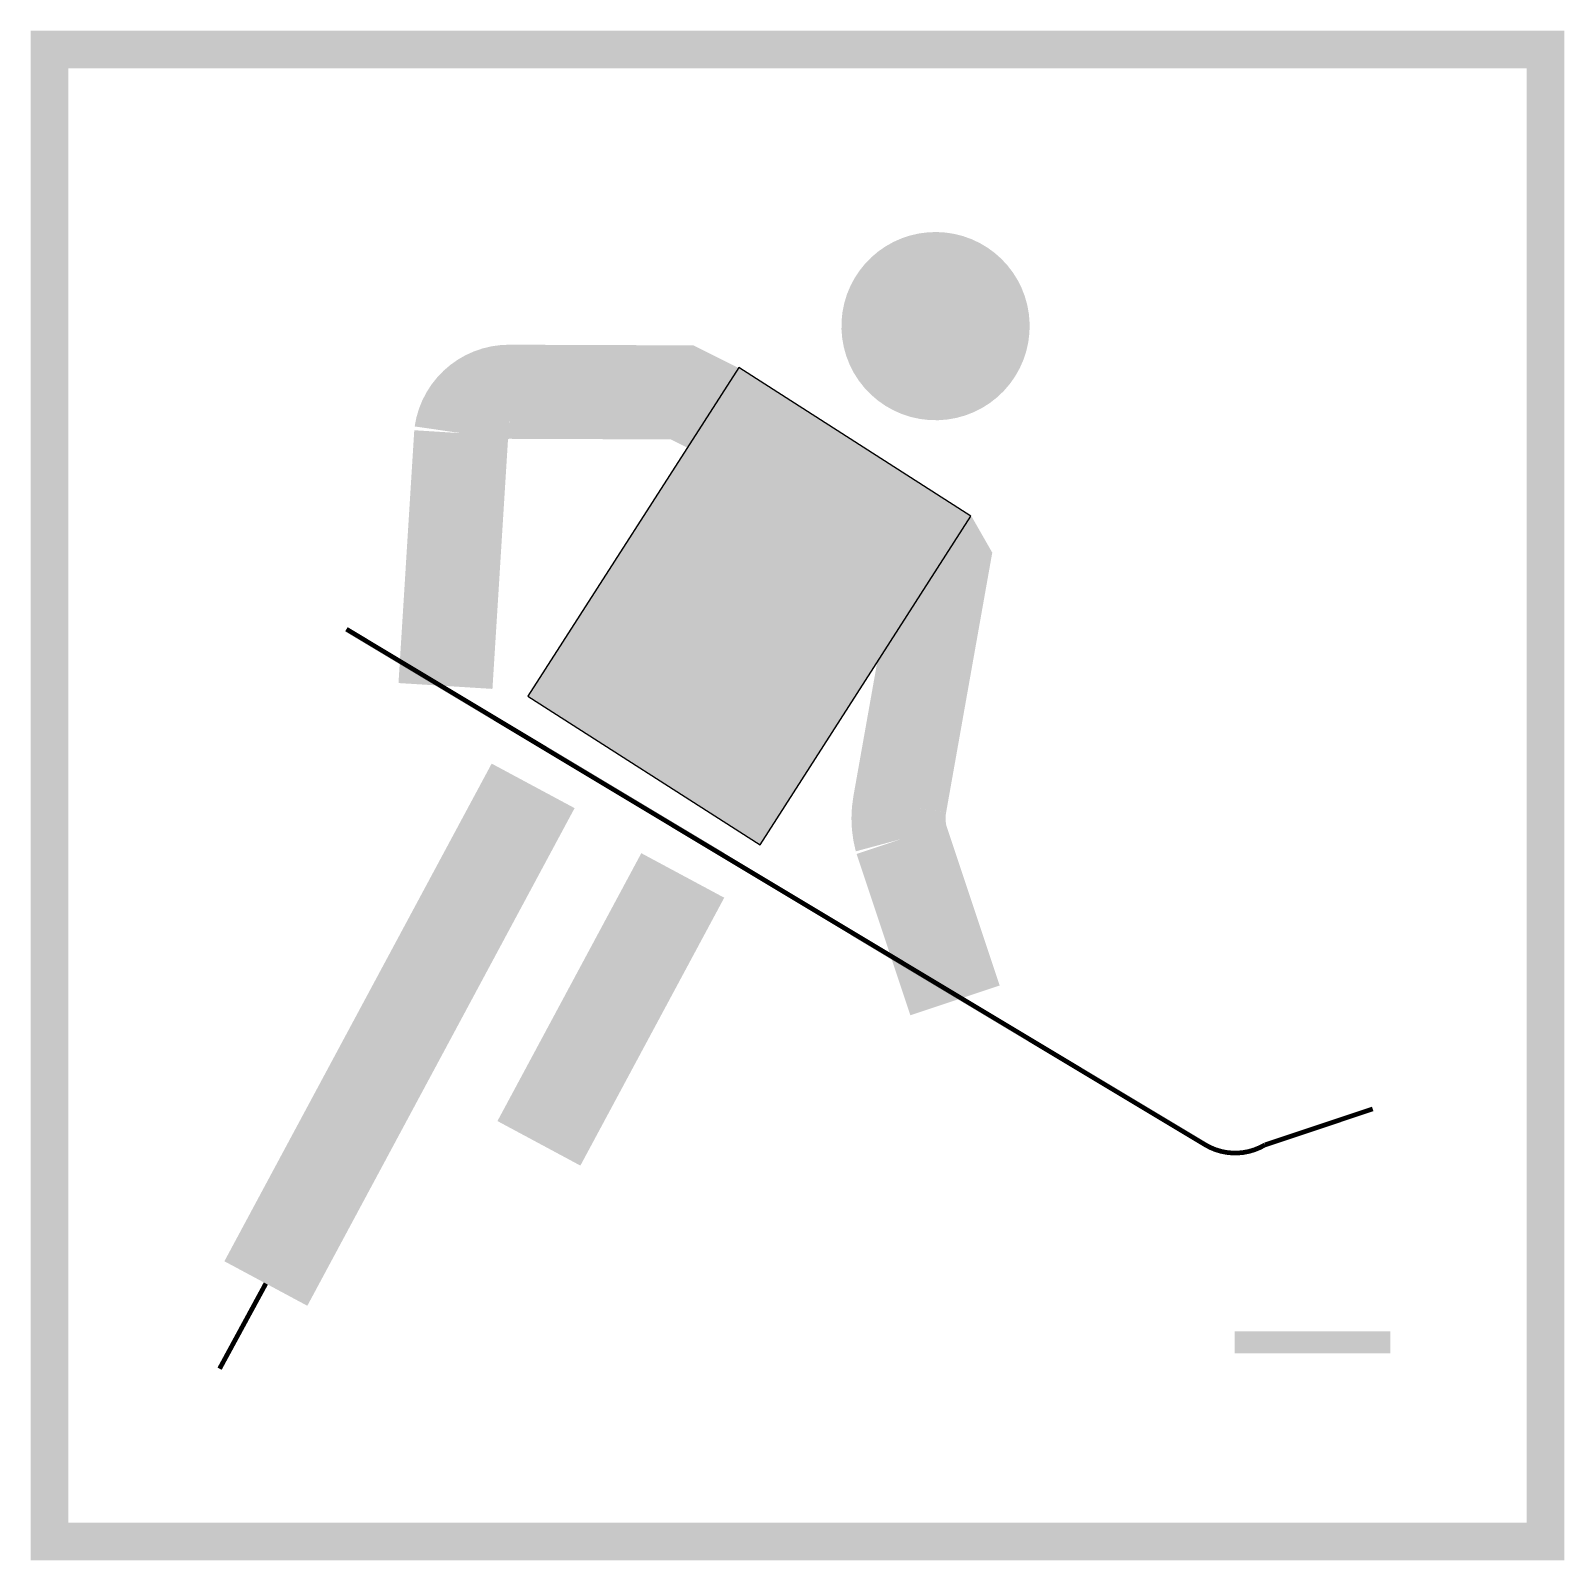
# Model space of a CAD drawing. Extents: x -0.423 to 0.497, y -0.448 to 0.469.
import ezdxf

# ---------------------------------------------------------------- set-up
doc = ezdxf.new("R2010")
doc.units = 0
doc.header["$LTSCALE"] = 50
doc.layers.add('SIMBOLI', color=2, linetype='CONTINUOUS')
doc.layers.add('SIMBOLI_IB', color=2, linetype='CONTINUOUS')

msp = doc.modelspace()

# ---------------------------------------------------------------- linework, layer by layer
at = {"layer": 'SIMBOLI', "const_width": 0.0225}
msp.add_lwpolyline([(0.48526, -0.43683), (0.48526, 0.45776), (-0.41166, 0.45776), (-0.41166, -0.43683)], close=True, dxfattribs=at)
at = {"layer": 'SIMBOLI_IB'}
for p, q in [((0.00166, 0.26713), (-0.12486, 0.07009)), ((0.14074, 0.17802), (0.00166, 0.26713)), ((0.01442, -0.01915), (0.14074, 0.17802)), ((-0.12486, 0.07009), (0.01442, -0.01915))]:
    msp.add_line(p, q, dxfattribs=at)
at = {"layer": 'SIMBOLI_IB', "const_width": 0.05643}
msp.add_lwpolyline([(0.09279, 0.28294, 1), (0.14632, 0.30079, 1)], format="xyb", close=True, dxfattribs=at)
at = {"layer": 'SIMBOLI_IB'}
for points, const_width in [([(-0.01151, 0.24172), (-0.03235, 0.25214), (-0.13599, 0.25252, 0.373756), (-0.16479, 0.22769), (-0.17424, 0.07613)], 0.05643), ([(0.11679, 0.16356), (0.12399, 0.15095), (0.09808, 0.00505, 0.110257), (0.09898, -0.01567), (0.13124, -0.11235)], 0.05643), ([(-0.2336, 0.11016), (0.28121, -0.19894, 0.276187), (0.31702, -0.19901), (0.38163, -0.17746)], 0.00282)]:
    msp.add_lwpolyline(points, format="xyb", dxfattribs=dict(at, const_width=const_width))
for points, const_width in [([(-0.12169, 0.01624), (-0.28192, -0.28212)], 0.05643), ([(-0.03198, -0.03747), (-0.11822, -0.19807)], 0.05643), ([(-0.28192, -0.28212), (-0.30967, -0.3332)], 0.00282), ([(0.29889, -0.3174), (0.39221, -0.3174)], 0.01317)]:
    msp.add_lwpolyline(points, dxfattribs=dict(at, const_width=const_width))
msp.add_solid([(0.00166, 0.26713), (0.14074, 0.17802), (-0.12486, 0.07009), (0.01442, -0.01915)], dxfattribs=at)

doc.saveas('drawing.dxf')
